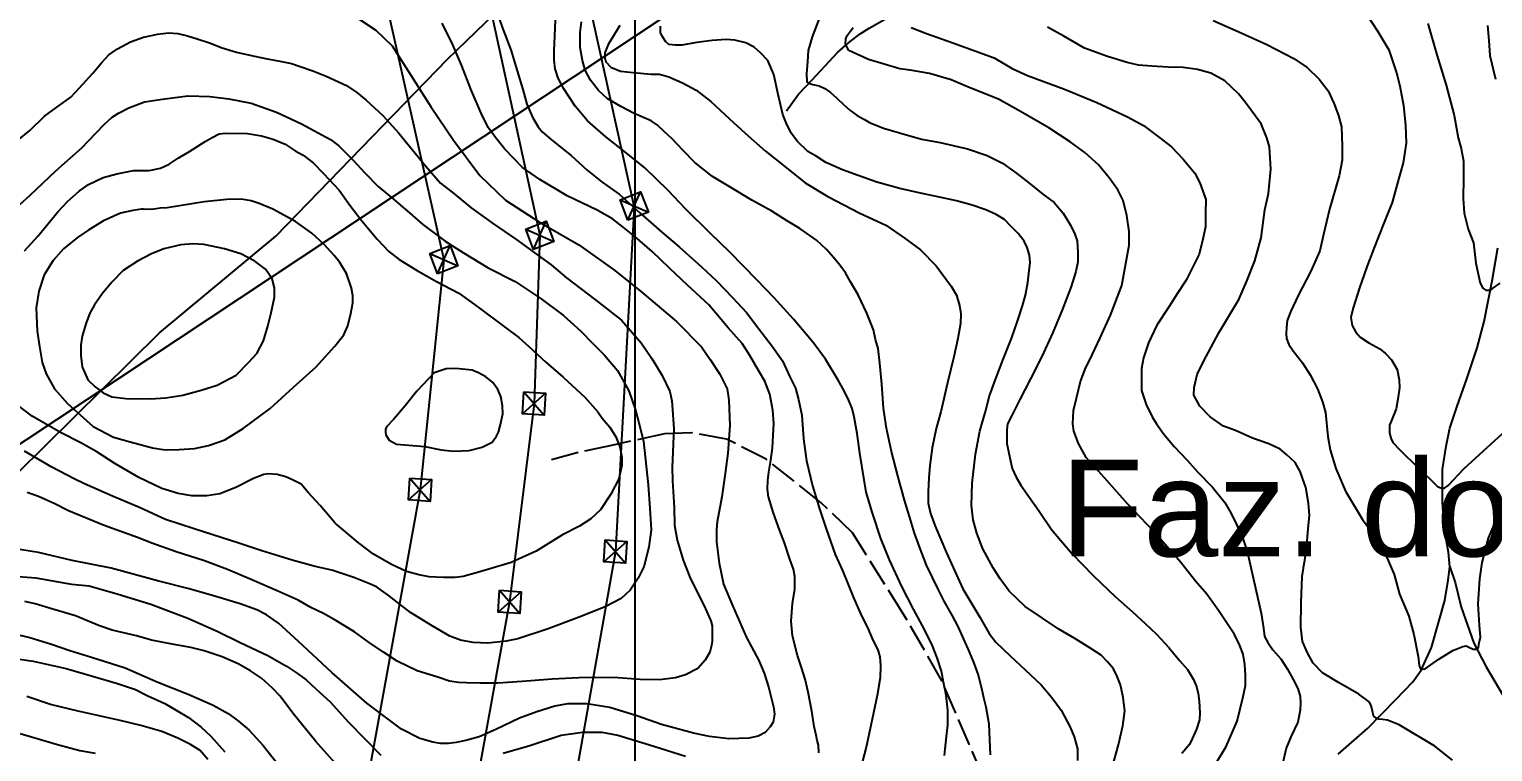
# Model space of a CAD drawing. Header units: millimetres. Extents: x 548366 to 1117317, y 7446967 to 14899125.
# Drawn here: x 556097 to 556733, y 7456425 to 7456739 of the extents above; entities that cross this region are included whole.
import ezdxf

# ---------------------------------------------------------------- set-up
doc = ezdxf.new("R2010")
doc.units = ezdxf.units.MM
doc.header["$MEASUREMENT"] = 0
doc.linetypes.add('CAMINHO', pattern=[3.75, 3, -0.75])
doc.linetypes.add('RIO_PERIODICO', pattern=[5.8, 3, -0.4, 0.4, -0.4, 0.4, -0.4, 0.4, -0.4])
for name, color, linetype in [('AQUEDUTO', 7, 'Continuous'), ('CAMINHO', 1, 'CAMINHO'), ('CURVA_INTERMEDIÁRIA', 32, 'Continuous'), ('CURVA_MESTRA', 36, 'Continuous'), ('ENERGIA', 7, 'Continuous'), ('MALHA_TM', 8, 'Continuous'), ('RADIAIS', 222, 'Continuous'), ('RIO_PERIÓDICO', 4, 'RIO_PERIODICO'), ('RIO_PERMANENTE', 4, 'Continuous'), ('TXT_TOPÔNIMOS_1', 2, 'Continuous')]:
    doc.layers.add(name, color=color, linetype=linetype)
doc.styles.add('ARIAL', font='ARIAL.TTF')

# ---------------------------------------------------------------- blocks, each defined once
blk = doc.blocks.new('C10')
at = {"layer": 'ENERGIA', "color": 0, "linetype": 'Continuous'}
for p, q in [((-1.51, 1.5), (1.51, -1.5)), ((1.49, 1.5), (-1.49, -1.5))]:
    blk.add_line(p, q, dxfattribs=at)
blk.add_polyline3d([(-1.51, 1.5, 0), (1.49, 1.5, 0), (1.51, -1.5, 0), (-1.49, -1.5, 0), (-1.51, 1.5, 0)], dxfattribs=at)

msp = doc.modelspace()

# ---------------------------------------------------------------- linework, layer by layer
at = {"layer": 'AQUEDUTO', "ltscale": 5}
msp.add_lwpolyline([(555922.08, 7456404.56), (556003.1, 7456464.32), (556066.84, 7456521.98), (556153.43, 7456607.28), (556203.94, 7456649.33), (556278.51, 7456726.22), (556315.79, 7456762.26), (556394.39, 7456852.03), (556447.31, 7456908.49), (556465.35, 7456924.11), (556523.07, 7456962.56), (556551.94, 7456986.58), (556569.97, 7457014.21), (556589.22, 7457051.46), (556693.39, 7457302.63), (556721.05, 7457355.49), (556741.5, 7457411.96)], dxfattribs=at)
at = {"layer": 'CAMINHO', "ltscale": 4}
msp.add_lwpolyline([(556556.88, 7456303.16), (556557.12, 7456314.44), (556554.73, 7456322.49), (556534.76, 7456336.48), (556523.49, 7456342.78), (556514.93, 7456352.69), (556514.03, 7456361.7), (556518.47, 7456383.09), (556517.57, 7456395.7), (556511.26, 7456414.62), (556493.23, 7456456.5), (556476.56, 7456485.33), (556454.47, 7456520.46), (556440.95, 7456533.52), (556417.07, 7456552.44), (556399.84, 7456561.16), (556384.52, 7456563.87), (556372.8, 7456563.42), (556349.81, 7456558.46), (556335.39, 7456555.31), (556323.67, 7456552.16)], dxfattribs=at)
at = {"layer": 'CURVA_INTERMEDIÁRIA'}
for points, elevation in [([(556299.3, 7456748.66), (556302.77, 7456739.01), (556306.03, 7456730.23), (556308.87, 7456721.1), (556311.28, 7456713.02), (556313.07, 7456706.63), (556315.48, 7456700.96), (556318, 7456696.87), (556319.72, 7456694.59), (556323.81, 7456691.13), (556332.32, 7456684.31), (556339.25, 7456678.02), (556345.75, 7456672.77), (556353.21, 7456667.53), (556362.13, 7456659.45), (556371.63, 7456650.99), (556379.3, 7456644.48), (556388.85, 7456635.98), (556395.36, 7456629.9), (556402.39, 7456622.66), (556408.41, 7456616.19), (556413.87, 7456609.05), (556419.65, 7456601.5), (556424.06, 7456595.2), (556427.31, 7456588.28), (556429.73, 7456583.24), (556431.09, 7456578.31), (556432.47, 7456571.62), (556433.21, 7456561.34), (556434.57, 7456551.69), (556437.09, 7456540.88), (556440.24, 7456530.92), (556443.09, 7456522.23), (556446.97, 7456511), (556450.23, 7456504.08), (556454.84, 7456492.64), (556458.35, 7456484.69), (556460.97, 7456479.34), (556463.39, 7456473.78), (556465.59, 7456469.59), (556466.33, 7456466.65), (556466.75, 7456462.77), (556466.54, 7456457.52), (556465.17, 7456449.76), (556461.99, 7456434.68), (556460.41, 7456427.33), (556457.68, 7456416.84)], 230), ([(556494.46, 7456423.75), (556495.41, 7456431.93), (556495.86, 7456436.95), (556495.86, 7456443.46), (556495.23, 7456449.96), (556494.08, 7456455.63), (556493.13, 7456460.35), (556491.35, 7456466.12), (556488.93, 7456472.1), (556484.94, 7456480.07), (556481.02, 7456487.3), (556475.98, 7456497.16), (556470.52, 7456508.7), (556466.84, 7456518.04), (556463.27, 7456528.95), (556460.41, 7456538.16), (556457.68, 7456555.05), (556456.53, 7456563.55), (556455.27, 7456570.89), (556454.32, 7456574.46), (556452.85, 7456577.92), (556450.84, 7456582.21), (556448.32, 7456586.82), (556442.76, 7456595.95), (556437.4, 7456603.19), (556428.9, 7456613.26), (556420.5, 7456622.49), (556412.9, 7456630.34), (556401.24, 7456642.3), (556392.74, 7456650.69), (556382.03, 7456661.18), (556374.26, 7456669.26), (556364.24, 7456678.99), (556354.68, 7456686.65), (556347.33, 7456692.53), (556339.35, 7456699.45), (556334, 7456705.85), (556329.17, 7456713.3), (556326.65, 7456717.92), (556325.37, 7456721.99), (556324.85, 7456725.77), (556324.85, 7456729.86), (556325.58, 7456746.23)], 220), ([(556514.49, 7456423.97), (556513.83, 7456437.38), (556512.6, 7456444.71), (556511.53, 7456448.83), (556510.7, 7456452.86), (556509.05, 7456459.12), (556507.39, 7456463.87), (556505.41, 7456468.81), (556502.94, 7456474.33), (556500.38, 7456479.85), (556497.91, 7456484.46), (556494.37, 7456490.72), (556491.81, 7456495.67), (556486.68, 7456506.37), (556483.55, 7456514.36), (556481.41, 7456520.29), (556479.26, 7456527.54), (556477.12, 7456534.7), (556474.15, 7456545.15), (556471.51, 7456555.86), (556469.29, 7456565.91), (556468.54, 7456570.77), (556468.05, 7456574.56), (556467.21, 7456585.02), (556466.39, 7456594.16), (556465.73, 7456600.5), (556464.49, 7456604.45), (556463.58, 7456608.66), (556460.78, 7456615.9), (556456.97, 7456623.81), (556453.67, 7456629.49), (556451.44, 7456633.36), (556449.05, 7456636.74), (556446.25, 7456640.03), (556443.2, 7456643.49), (556438.83, 7456647.61), (556431.66, 7456652.63), (556425.81, 7456656.09), (556419.42, 7456660.11), (556410.84, 7456664.89), (556401.61, 7456670.49), (556393.7, 7456675.18), (556385.95, 7456681.28), (556380.84, 7456686.71), (556376.17, 7456691.63), (556372.71, 7456694.76), (556369.82, 7456697.56), (556367.1, 7456699.38), (556359.6, 7456702.67), (556353.91, 7456705.64), (556347.98, 7456709.1), (556344.1, 7456712.56), (556340.73, 7456717.09), (556338.42, 7456721.37), (556337.24, 7456725.63), (556336.25, 7456731.24), (556336.17, 7456737.74), (556336.75, 7456742.44)], 210), ([(556440.29, 7456744.65), (556437.06, 7456735.95), (556435.3, 7456729.92), (556434.91, 7456725.03), (556434.52, 7456719.94), (556434.71, 7456716.42), (556435.98, 7456715.64), (556437.26, 7456715.25), (556440, 7456714.56), (556442.44, 7456713.49), (556444.99, 7456711.73), (556447.73, 7456709.19), (556450.57, 7456706.55), (556453.4, 7456704), (556456.54, 7456701.66), (556459.67, 7456699.99), (556461.92, 7456698.72), (556468.05, 7456696.23), (556474.9, 7456694.18), (556484.49, 7456691.44), (556492.61, 7456689.97), (556504.45, 7456687.23), (556512.97, 7456684.4), (556519.72, 7456681.07), (556525.89, 7456676.48), (556531.13, 7456672.52), (556537.2, 7456667.54), (556542.19, 7456663.92), (556546.01, 7456659.32), (556549.24, 7456654.14), (556551.1, 7456650.23), (556552.17, 7456647.29), (556552.47, 7456642.33), (556552.47, 7456638.12), (556551.59, 7456633.92), (556549.44, 7456627.46), (556545.72, 7456617.59), (556541.51, 7456607.42), (556536.7, 7456597.08), (556531.81, 7456587.3), (556527.21, 7456578.4), (556523.88, 7456571.65), (556521.92, 7456567.74), (556521.53, 7456565.13), (556521.63, 7456559.26), (556522.8, 7456553.1), (556523.88, 7456548.41), (556525.64, 7456544.59), (556527.6, 7456541.17), (556531.41, 7456535.79), (556535.62, 7456529.92), (556541.01, 7456521.93), (556549.91, 7456511.27), (556559.01, 7456501.98), (556568.8, 7456492.69), (556576.11, 7456486.2), (556581.68, 7456481.12), (556586.58, 7456476.52), (556591.96, 7456470.66), (556596.66, 7456464.81), (556599.99, 7456461.09), (556602.63, 7456456.69), (556603.91, 7456453.76), (556604.69, 7456450.63), (556605.18, 7456447.31), (556605.37, 7456442.22), (556605.28, 7456439.19), (556604, 7456435.18), (556602.14, 7456430.97), (556600.97, 7456428.53), (556597.62, 7456424.64)], 180), ([(556611.26, 7456742.97), (556623.59, 7456737.5), (556634.55, 7456732.51), (556646.2, 7456726.45), (556651.97, 7456722.63), (556657.29, 7456717.58), (556661.21, 7456712.49), (556663.66, 7456707.12), (556665.71, 7456701.74), (556666.89, 7456696.85), (556667.28, 7456688.34), (556667.18, 7456682.37), (556665.9, 7456675.54), (556661.79, 7456661.07), (556659.15, 7456650.02), (556657.49, 7456642.98), (556653.66, 7456634.1), (556648.18, 7456623.54), (556644.95, 7456616.79), (556643.29, 7456612.69), (556642.99, 7456609.66), (556642.9, 7456607.11), (556643.09, 7456604.86), (556644.07, 7456602.22), (556645.93, 7456599.49), (556649.96, 7456594.23), (556653.28, 7456589.14), (556656.51, 7456583.08), (556658.67, 7456577.41), (556660.04, 7456572.71), (556661.01, 7456562.25), (556662, 7456556.5), (556664.45, 7456548.39), (556668.65, 7456538.51), (556676.09, 7456526.19), (556682.47, 7456517.52), (556686.78, 7456509.4), (556689.81, 7456502.36), (556692.16, 7456493.76), (556696.17, 7456484.27), (556698.35, 7456476.37), (556700.21, 7456466.69), (556700.7, 7456462.78), (556701.19, 7456461.61), (556702.46, 7456461.31), (556703.25, 7456461.41), (556709.22, 7456465.52), (556715.28, 7456469.33), (556719.59, 7456471.09), (556721.16, 7456471.38), (556722.33, 7456470.8), (556724.19, 7456469.92), (556725.85, 7456469.92), (556726.44, 7456470.8), (556726.73, 7456472.66), (556727.32, 7456475.2), (556727.22, 7456476.76), (556726.93, 7456480.36), (556726.35, 7456489.65), (556727.03, 7456500.5), (556728.11, 7456507.64), (556730.76, 7456518.09), (556735.27, 7456528.75)], 140), ([(556677.76, 7456745.71), (556682.75, 7456738.18), (556687.55, 7456730.26), (556690.79, 7456720.31), (556692.36, 7456714.64), (556693.93, 7456706.04), (556694.81, 7456697.53), (556695, 7456689.7), (556693.73, 7456681.23), (556691.09, 7456671.84), (556688.94, 7456663.92), (556685.41, 7456655.02), (556680.97, 7456643.9), (556677.94, 7456635.98), (556674.81, 7456626.88), (556671.97, 7456618.18), (556670.99, 7456613.97), (556671.58, 7456610.55), (556673.14, 7456607.62), (556675.1, 7456605.47), (556678.86, 7456602.95), (556683.65, 7456600.41), (556686, 7456598.35), (556688.74, 7456595.61), (556691.09, 7456591.41), (556692.07, 7456586.91), (556692.17, 7456583.49), (556691.48, 7456578.5), (556690.7, 7456574.3), (556688.65, 7456569.21), (556687.77, 7456567.28), (556687.86, 7456564.05), (556688.35, 7456561.51), (556689.23, 7456559.75), (556692.27, 7456556.52), (556700.2, 7456548.7), (556705.87, 7456543.32), (556708.71, 7456540.58), (556710.37, 7456539.9), (556711.74, 7456539.9), (556713.31, 7456541.07), (556720.06, 7456548.31), (556728.68, 7456556.13), (556738.31, 7456564.91)], 130), ([(556091.72, 7456690.83), (556097.09, 7456695.17), (556103.56, 7456701.46), (556108.84, 7456705.34), (556114.99, 7456709.66), (556118.69, 7456713.73), (556124.43, 7456720.1), (556128.31, 7456724.63), (556131.46, 7456728.05), (556135.16, 7456730.73), (556140.89, 7456733.69), (556146.44, 7456735.72), (556149.95, 7456736.46), (556152.54, 7456737.11), (556157.45, 7456737.57), (556161.42, 7456737.39), (556165.68, 7456736.37), (556169.84, 7456734.98), (556175.11, 7456733.32), (556180.64, 7456731.1), (556186.84, 7456729.25), (556192.76, 7456727.95), (556199.51, 7456726.47), (556205.71, 7456725.36), (556210.8, 7456724.26), (556214.5, 7456723.05), (556220.05, 7456721.11), (556225.87, 7456718.8), (556234.75, 7456714.83), (556239.19, 7456711.69), (556243.23, 7456708.42), (556250.45, 7456701.67), (556257.39, 7456694.09), (556268.95, 7456679.86), (556275.52, 7456672.28), (556281.28, 7456667.85), (556288.87, 7456661.66), (556298.12, 7456654.91), (556308.29, 7456648.07), (556323.56, 7456636.89), (556330.22, 7456631.16), (556343.03, 7456621.56), (556354.23, 7456612.87), (556362.74, 7456602.98), (556367.36, 7456596.14), (556371.89, 7456588.75), (556375.16, 7456581.92), (556375.99, 7456577.76), (556376.92, 7456565.84), (556376.18, 7456549.02), (556376.36, 7456543.1), (556377, 7456531.47), (556377.19, 7456523.8), (556378.3, 7456517.24), (556380.98, 7456508.55), (556383.85, 7456501.25), (556390.63, 7456487.4), (556392.94, 7456482.22), (556393.59, 7456480.1), (556393.59, 7456478.53), (556393.59, 7456476.59), (556393.49, 7456473.35), (556393.22, 7456471.5), (556392.48, 7456468.64), (556390.53, 7456465.13), (556387.39, 7456461.52), (556381.93, 7456458.75), (556377.58, 7456457.45), (556370.69, 7456456.67), (556362.28, 7456456.76), (556350.9, 7456457.69), (556335.64, 7456457.5), (556323.98, 7456456.85), (556310.94, 7456455.84), (556300.44, 7456455.1), (556292.76, 7456455.19), (556286.84, 7456455.28), (556283.4, 7456455.44)], 260), ([(556439.82, 7456424.97), (556439.72, 7456428.22), (556439.19, 7456430.32), (556438.77, 7456432.52), (556437.93, 7456436.3), (556436.78, 7456443.02), (556435.2, 7456451.2), (556433.94, 7456456.86), (556432.37, 7456462), (556430.69, 7456467.25), (556428.38, 7456475.73), (556427.86, 7456482.03), (556428.49, 7456489.79), (556429.43, 7456495.98), (556429.43, 7456501.44), (556428.91, 7456504.69), (556427.33, 7456509.09), (556425.02, 7456516.12), (556422.77, 7456521.77), (556420.15, 7456529.01), (556418.05, 7456536.04), (556417.63, 7456539.39), (556417.73, 7456543.17), (556418.15, 7456546.84), (556419.1, 7456551.98), (556419.73, 7456557.33), (556420.04, 7456562.89), (556420.37, 7456568.02), (556419.95, 7456573.79), (556418.58, 7456580.71), (556416.48, 7456586.38), (556413.75, 7456590.99), (556409.97, 7456597.5), (556406.51, 7456602.64), (556400.52, 7456609.46), (556392.09, 7456619.52), (556382.85, 7456628.02), (556374.98, 7456635.36), (556367.42, 7456642.7), (556359.96, 7456649.21), (556354.92, 7456653.3), (556350.2, 7456656.87), (556343.53, 7456660.61), (556330.62, 7456666.8), (556318.65, 7456673.94), (556311.19, 7456679.08), (556303.43, 7456687.16), (556299.44, 7456692.19), (556296.24, 7456696.45), (556293.19, 7456702.75), (556288.68, 7456713.24), (556284.8, 7456723.31), (556280.91, 7456732.44), (556276.24, 7456741.86)], 240), ([(556567.35, 7456418.55), (556570.02, 7456428.33), (556571.96, 7456436.58), (556572.77, 7456443.2), (556572.04, 7456448.93), (556570.99, 7456454.42), (556569.54, 7456458.06), (556567.84, 7456461.37), (556565.33, 7456464.44), (556562.5, 7456467.27), (556558.05, 7456470.26), (556551.1, 7456474.55), (556544.18, 7456478.64), (556537.06, 7456483.41), (556529.54, 7456488.5), (556522.51, 7456495.13), (556518.62, 7456500.54), (556515.63, 7456505.23), (556511.08, 7456513.54), (556508.57, 7456520.25), (556506.88, 7456526.15), (556506.23, 7456532.29), (556506.47, 7456542.07), (556508.01, 7456554.6), (556509.87, 7456564.62), (556512.29, 7456573.1), (556514.07, 7456579.97), (556516.58, 7456587.08), (556519.83, 7456595.4), (556523.55, 7456604.94), (556526.14, 7456612.45), (556528.32, 7456619), (556529.61, 7456623.74), (556530.67, 7456629.24), (556531.15, 7456633.12), (556531.64, 7456637.89), (556531.47, 7456641.04), (556530.42, 7456644.35), (556529.13, 7456647.1), (556526.54, 7456650.49), (556523.39, 7456653.57), (556520.55, 7456656.61), (556516.91, 7456658.79), (556512.46, 7456660.73), (556506.55, 7456662.75), (556499.68, 7456664.69), (556490.3, 7456666.63), (556483.99, 7456667.93), (556475.11, 7456670.04), (556465.08, 7456672.79), (556456.99, 7456675.7), (556450.2, 7456678.12), (556442.92, 7456681.36), (556438.8, 7456684.02), (556435.07, 7456686.12), (556430.59, 7456690.46), (556427.84, 7456694.1), (556425.66, 7456698.54), (556424.2, 7456702.1), (556422.18, 7456710.91), (556420.32, 7456719.47), (556417.8, 7456725.6), (556414.48, 7456728.99), (556411.73, 7456731.42), (556408.17, 7456733.28), (556403.4, 7456734.41), (556399.6, 7456734.73), (556393.53, 7456734.33), (556386.93, 7456733.51), (556380.38, 7456732.3), (556377.63, 7456732.3), (556374.72, 7456732.62), (556373.42, 7456733.76), (556372.05, 7456735.7), (556371.16, 7456737.64), (556371.16, 7456740.54)], 190), ([(556607.12, 7456411.58), (556616.91, 7456427.72), (556621.61, 7456438.67), (556624.25, 7456449.33), (556625.22, 7456454.22), (556625.22, 7456458.62), (556624.93, 7456463.31), (556624.24, 7456467.71), (556622.58, 7456471.82), (556620.42, 7456476.32), (556617.29, 7456481.11), (556613.57, 7456486.68), (556608.48, 7456493.82), (556603.49, 7456499.5), (556597.1, 7456507.6), (556585.26, 7456521.2), (556574.01, 7456533.03), (556565.2, 7456543.01), (556556.07, 7456553.17), (556552.74, 7456559.23), (556550.69, 7456564.61), (556550.2, 7456567.74), (556550.59, 7456573.61), (556551.76, 7456578.99), (556553.52, 7456586.13), (556555.58, 7456591.5), (556558.61, 7456597.76), (556562.04, 7456605.19), (556566.64, 7456614.97), (556571.54, 7456627.88), (556573.59, 7456639.02), (556574.67, 7456645.45), (556574.67, 7456651.41), (556573.69, 7456658.36), (556572.03, 7456664.81), (556569.78, 7456669.41), (556566.06, 7456674.59), (556561.36, 7456680.26), (556555.39, 7456685.64), (556549.08, 7456690.3), (556539.78, 7456696.36), (556527.45, 7456703.41), (556517.96, 7456708.88), (556505.14, 7456713.87), (556497.41, 7456717.19), (556487.91, 7456720.03), (556479.5, 7456721.4), (556475.06, 7456722.07), (556461.46, 7456725.99), (556452.94, 7456729.9), (556451.47, 7456732.73), (556451.57, 7456734.98), (556452.26, 7456736.55), (556454.8, 7456739.97)], 170), ([(556480.07, 7456739.95), (556486.73, 7456737.31), (556498.08, 7456733.3), (556507.67, 7456729.88), (556515.99, 7456726.75), (556523.82, 7456722.15), (556530.54, 7456719.09), (556546.59, 7456713.22), (556560.59, 7456707.45), (556574.05, 7456701.21), (556581, 7456697.4), (556587.46, 7456692.51), (556593.03, 7456688.11), (556598.22, 7456682.73), (556603.21, 7456676.67), (556605.46, 7456672.46), (556606.74, 7456668.84), (556608.01, 7456665.22), (556607.81, 7456659.28), (556607.81, 7456653.41), (556606.74, 7456648.03), (556605.07, 7456641.48), (556602.72, 7456636.59), (556599.49, 7456630.14), (556595.58, 7456624.27), (556592.04, 7456618.72), (556586.76, 7456610.7), (556583.14, 7456602.97), (556580.89, 7456596.42), (556580.1, 7456591.83), (556580.01, 7456587.72), (556580.01, 7456582.28), (556582.06, 7456576.21), (556584.71, 7456570.83), (556586.57, 7456567.8), (556589.7, 7456563.3), (556594.3, 7456557.93), (556599.88, 7456551.96), (556604.59, 7456546.81), (556610.95, 7456540.26), (556616.23, 7456533.71), (556619.07, 7456528.82), (556621.52, 7456523.83), (556624.06, 7456518.06), (556626.12, 7456511.9), (556627.49, 7456505.36), (556629.64, 7456496.37), (556631.99, 7456485.61), (556633.07, 7456479.06), (556633.46, 7456475.44), (556634.93, 7456472.8), (556637.12, 7456469.7), (556640.54, 7456465.79), (556643.48, 7456461.19), (556646.02, 7456456.69), (556647.98, 7456452.78), (556648.96, 7456449.36), (556649.16, 7456446.62), (556648.96, 7456443.4), (556647.98, 7456438.21), (556644.94, 7456431.88), (556642.89, 7456426.9), (556641.32, 7456419.95)], 160), ([(556704.41, 7456741.72), (556708.33, 7456728.06), (556712.35, 7456714.85), (556715.87, 7456701.75), (556717.63, 7456692.1), (556718.9, 7456687.4), (556719.98, 7456681.83), (556719.88, 7456674.3), (556719.78, 7456665.69), (556720.18, 7456659.34), (556721.94, 7456652.42), (556724.29, 7456646.36), (556725.37, 7456637.66), (556727.23, 7456628.86), (556728.4, 7456626.8), (556729.58, 7456625.82), (556731.34, 7456625.82), (556732.61, 7456626.61), (556735.94, 7456628.86)], 120), ([(556730.39, 7456740.79), (556730.97, 7456734.34), (556731.46, 7456727.78), (556733.91, 7456717.52)], 110), ([(556088.32, 7456659.09), (556097.29, 7456667.14), (556108.39, 7456677.76), (556119.77, 7456687.65), (556125.73, 7456694.11), (556129.62, 7456697.99), (556132.86, 7456700.95), (556135.63, 7456702.79), (556140.16, 7456705.1), (556146.92, 7456707.6), (556155.8, 7456708.99), (556165.97, 7456710.28), (556175.31, 7456710), (556183.64, 7456708.99), (556193.23, 7456707.03), (556204.33, 7456703.15), (556215.15, 7456698.07), (556227.73, 7456691.32), (556231.43, 7456688.55), (556237.44, 7456682.45), (556242.62, 7456676.81), (556248.4, 7456670.9), (556255.06, 7456665.36), (556262.18, 7456659.35), (556267.92, 7456654.36), (556277.54, 7456647.15), (556285.49, 7456642.07), (556296.28, 7456635.63), (556307.94, 7456629.62), (556319.31, 7456622.04), (556329.03, 7456614.83), (556336.43, 7456608.09), (556341.61, 7456602.91), (556346.73, 7456597.56), (556352.37, 7456590.9), (556357.28, 7456582.12), (556360.14, 7456574.17), (556361.62, 7456568.26), (556363.75, 7456560.22), (556365.7, 7456541.38), (556366.44, 7456531.03), (556367, 7456521.79), (556366.07, 7456514.3), (556363.84, 7456505.72), (556361.34, 7456500.73), (556357.92, 7456495.55), (556354.03, 7456491.95), (556347.09, 7456488.34), (556335.72, 7456483.81), (556322.3, 7456478.73), (556309.08, 7456474.48), (556304.08, 7456473.46), (556296.13, 7456472.54), (556289.69, 7456472.81), (556284.24, 7456473.78)], 270), ([(556094.78, 7456642.96), (556100.7, 7456649.52), (556109.31, 7456659.87), (556113.68, 7456664.47), (556118.59, 7456668.91), (556122.56, 7456671.78), (556129.04, 7456674.73), (556134.96, 7456676.4), (556142.17, 7456677.78), (556148.93, 7456677.88), (556153.83, 7456678.89), (556157.62, 7456680.56), (556161.6, 7456683.14), (556166.47, 7456686.04), (556173.32, 7456690.47), (556176.28, 7456692.23), (556179.42, 7456693.71), (556182.2, 7456694.08), (556191.63, 7456693.89), (556197.74, 7456692.88), (556202.82, 7456691.4), (556208.1, 7456689.27), (556212.35, 7456686.41), (556215.81, 7456684.54), (556220.25, 7456681.22), (556224.69, 7456676.5), (556231.44, 7456669.29), (556236.16, 7456662.82), (556241.36, 7456656.01), (556248.02, 7456648.06), (556253.11, 7456642.6), (556257.64, 7456639.18), (556265.13, 7456634.56), (556273.83, 7456629.66), (556283.51, 7456624.62), (556291.92, 7456618.52), (556303.86, 7456609.56), (556309.59, 7456605.31), (556313.94, 7456601.42), (556321.27, 7456594.52), (556328.86, 7456588.06), (556338.38, 7456579.18), (556343.93, 7456573.08), (556345.8, 7456570.25), (556349.04, 7456566.37), (556351.72, 7456562.21), (556353.39, 7456557.77), (556354.31, 7456553.34), (556354.31, 7456549.73), (556353.02, 7456543.91), (556349.5, 7456537.25), (556345.06, 7456530.41), (556340.87, 7456526.48), (556335.88, 7456523.43), (556328.48, 7456519.64), (556317.1, 7456512.52), (556306.28, 7456507.53), (556296.47, 7456504.66), (556291.66, 7456503.22)], 280), ([(556153.68, 7456661.55), (556150.17, 7456660.91), (556146.56, 7456661.09), (556145.64, 7456661.09), (556141.84, 7456660.45), (556136.57, 7456659.24), (556129.08, 7456656.01), (556122.7, 7456652.03), (556117.79, 7456648.8), (556111.74, 7456643.77), (556107.2, 7456638.78), (556103.41, 7456632.59), (556101.01, 7456625.47), (556099.9, 7456618.26), (556100.36, 7456608), (556101.28, 7456601.35), (556102.51, 7456594.44), (556104.26, 7456589.54), (556107.87, 7456582.97), (556113.51, 7456576.6), (556124.71, 7456566.62), (556133.49, 7456561.99), (556140.65, 7456560), (556150.36, 7456557.32), (556155.91, 7456556.58), (556162.02, 7456556.68), (556168.68, 7456557.05), (556174.69, 7456558.34), (556181.91, 7456560.84), (556189.77, 7456565.73), (556201.48, 7456574.47), (556211.66, 7456583.8), (556221.37, 7456592.49), (556229.6, 7456601.55), (556233.5, 7456606.52), (556235.34, 7456610.4), (556236.64, 7456615.76), (556237.38, 7456620.38), (556237.38, 7456623.43), (556236.82, 7456626.76), (556234.7, 7456633.14), (556231.74, 7456637.85), (556229.39, 7456640.98), (556225.05, 7456645.69), (556219.59, 7456650.68), (556212.47, 7456655.76), (556202.75, 7456661.03), (556196.74, 7456663.53), (556193.32, 7456664.64), (556188.97, 7456665.38), (556182.68, 7456665.28), (556172.88, 7456664.17), (556162.98, 7456662.7), (556156.82, 7456661.67), (556153.68, 7456661.55)], 290), ([(556272.76, 7456589.89), (556265.27, 7456582.03), (556260.18, 7456575.56), (556255.1, 7456569.65), (556252.14, 7456566.51), (556251.58, 7456565.4), (556251.58, 7456564.38), (556251.77, 7456562.99), (556253.25, 7456560.78), (556256.48, 7456558.93), (556261.76, 7456558.47), (556268.69, 7456557.91), (556275.82, 7456556.52), (556281.18, 7456555.97), (556287.93, 7456556.16), (556293.67, 7456557.63), (556298.02, 7456559.85), (556299.87, 7456562.44), (556300.7, 7456564.2), (556301.53, 7456567.52), (556302.64, 7456572.14), (556302.46, 7456575.56), (556301.81, 7456579.72), (556300.42, 7456582.68), (556298.29, 7456585.73), (556295.24, 7456588.23), (556292, 7456589.89), (556289.23, 7456591.09), (556283.59, 7456591.74), (556281.64, 7456591.83), (556278.04, 7456591.65), (556274.98, 7456590.72), (556272.76, 7456589.89)], 290), ([(556291.66, 7456503.22), (556285.37, 7456501.56), (556281.95, 7456501.1), (556276.86, 7456501), (556270.66, 7456501.28), (556266.13, 7456502.2), (556260.76, 7456503.68), (556254.24, 7456506.68), (556246.38, 7456511.21), (556239.81, 7456516.3), (556229.82, 7456524.71), (556223.26, 7456532.38), (556218.08, 7456537.92), (556214.99, 7456541.6), (556211.29, 7456543.54), (556208.33, 7456544.83), (556204.63, 7456545.85), (556200.65, 7456546.13), (556198.8, 7456545.76), (556194.27, 7456544), (556186.59, 7456540.21), (556179.6, 7456537.34), (556173.95, 7456536.6), (556167.57, 7456536.51), (556161.56, 7456537.53), (556154.44, 7456539.75), (556144.54, 7456544.46), (556133.99, 7456550.56), (556126.17, 7456555.67), (556119.32, 7456559.55), (556110.44, 7456564.08), (556098.14, 7456571.1), (556089.04, 7456578.09)], 280), ([(556284.24, 7456473.78), (556279.62, 7456475.63), (556271.85, 7456480.06), (556262.48, 7456485.86), (556252.86, 7456493.44), (556247.68, 7456496.95), (556244.35, 7456498.52), (556237.88, 7456501.11), (556228.26, 7456504.25), (556221.08, 7456505.84), (556211.09, 7456508.52), (556197.86, 7456512.68), (556187.97, 7456516), (556168.58, 7456522.23), (556156, 7456526.3), (556145.08, 7456531.29), (556133.06, 7456536.37), (556120.94, 7456541.73), (556116.44, 7456543.9), (556106.64, 7456548.99), (556094.8, 7456555.92)], 270), ([(556283.4, 7456455.44), (556279.43, 7456456.09), (556274.34, 7456457.75), (556265.46, 7456460.53), (556256.67, 7456464.78), (556250.71, 7456468.64), (556244.52, 7456472.8), (556238.13, 7456477.51), (556229.99, 7456482.32), (556224.72, 7456485.37), (556219.26, 7456488.05), (556213.71, 7456491.19), (556204.6, 7456495.3), (556193.59, 7456500.01), (556182.96, 7456504.54), (556172.97, 7456508.33), (556160.76, 7456512.21), (556150.16, 7456516.03), (556143.96, 7456518.44), (556129.44, 7456523.61), (556113.9, 7456529.99), (556107.98, 7456533.04), (556100.9, 7456536.23), (556096, 7456537.99)], 260), ([(556088.61, 7456501.73), (556099.74, 7456500.89), (556115.27, 7456498.16), (556122.83, 7456497.43), (556135.48, 7456493.83), (556149.66, 7456489.53), (556165.83, 7456483.34), (556178.53, 7456477.78), (556188.51, 7456472.85), (556200.54, 7456467.23), (556208.63, 7456462.62), (556213.35, 7456459.37), (556217.13, 7456456.64), (556221.33, 7456452.65), (556227.53, 7456446.99), (556235.5, 7456438.18), (556249.64, 7456423.96)], 240), ([(556234.59, 7456415.11), (556221.32, 7456429.86), (556211.45, 7456442.14), (556205.89, 7456449.59), (556202.53, 7456453.05), (556197.77, 7456457.3), (556193.04, 7456460.55), (556187.58, 7456463.59), (556180.65, 7456466.63), (556172.89, 7456469.15), (556167.01, 7456470.72), (556158.92, 7456472.09), (556150, 7456473.77), (556143.53, 7456475.79), (556132.89, 7456478.21), (556127.43, 7456480.1), (556116.93, 7456484.4), (556107.17, 7456487.24), (556099.4, 7456489.65), (556094.99, 7456490.59)], 230), ([(556087.87, 7456477.15), (556097.1, 7456475.05), (556106.55, 7456472.11), (556114.53, 7456469.38), (556123.93, 7456466.4), (556138.52, 7456461.78), (556152.8, 7456455.59), (556165.93, 7456450.45), (556176.74, 7456445.62), (556183.25, 7456442.06), (556187.72, 7456438.66), (556192.34, 7456434.77), (556198.43, 7456428.06), (556204.94, 7456419.88)], 220), ([(556089.72, 7456466.01), (556098.63, 7456464.77), (556106.38, 7456463.04), (556112.97, 7456461.48), (556124.41, 7456458.15), (556135.2, 7456455.02), (556143.04, 7456452.38), (556148.15, 7456449.83), (556155.73, 7456446.29), (556160.68, 7456443.48), (556166.03, 7456440.27), (556171.53, 7456436.02), (556175.73, 7456432.15), (556181.83, 7456425.32)], 210), ([(556092.95, 7456433.29), (556109.12, 7456428.52), (556118.91, 7456425.93), (556125.44, 7456424.77)], 190), ([(556302.76, 7456424.7), (556314.28, 7456428.07), (556327.92, 7456432.58), (556337.16, 7456433.95), (556345.56, 7456433.95), (556352.6, 7456432.58), (556368.14, 7456427.76), (556382, 7456423.45)], 240)]:
    msp.add_lwpolyline(points, dxfattribs=dict(at, elevation=elevation))
at = {"layer": 'CURVA_MESTRA'}
for points, elevation in [([(556239.35, 7456744.15), (556247.4, 7456738.74), (556254.54, 7456732.02), (556261.57, 7456720.8), (556271.44, 7456705.37), (556281.25, 7456691.02), (556292.59, 7456675.7), (556303.82, 7456665), (556318.52, 7456655.35), (556335.6, 7456645.61), (556351.24, 7456634.38), (556363.21, 7456624.84), (556378.02, 7456612.25), (556388.87, 7456601.25), (556392.65, 7456595.79), (556396.85, 7456589.39), (556400, 7456582.99), (556400.73, 7456578.06), (556401.26, 7456567.15), (556400.42, 7456555.09), (556399.26, 7456546.17), (556397.79, 7456536.1), (556395.69, 7456525.19), (556395.48, 7456521.94), (556395.48, 7456516.59), (556396.64, 7456507.25), (556398.42, 7456498.23), (556402.32, 7456488.9), (556408.52, 7456474.95), (556413.87, 7456464.98), (556416.18, 7456459.52), (556418.07, 7456453.54), (556420.17, 7456444.94), (556420.6, 7456441.69), (556420.07, 7456438.23), (556418.81, 7456436.13), (556416.61, 7456433.72), (556413.56, 7456432.15), (556409.47, 7456431.31), (556400.75, 7456430.99), (556392.46, 7456432.04), (556385.42, 7456433.51), (556371.6, 7456437.21), (556360.89, 7456440.98), (556349.13, 7456444.55), (556339.16, 7456446.13), (556335.38, 7456446.13), (556330.76, 7456446.13), (556325.2, 7456445.18), (556317.32, 7456442.77), (556309.8, 7456440.03), (556299.51, 7456435.1), (556292.26, 7456431.84), (556286.49, 7456430.27), (556282.29, 7456429.43), (556279.03, 7456428.91), (556275.57, 7456428.91), (556272.21, 7456429.54), (556266.54, 7456431.11), (556258.56, 7456435.2), (556243.59, 7456446.47), (556228.37, 7456459.8), (556213.78, 7456473.22), (556205.14, 7456481.29), (556199.99, 7456484.85), (556195.79, 7456487.06), (556188.55, 7456489.68), (556177.94, 7456492.83), (556166.39, 7456496.18), (556153.21, 7456499.45), (556132.53, 7456505.12), (556115.52, 7456508.47), (556100.96, 7456511.85), (556086.37, 7456514.26)], 250), ([(556353.37, 7456740.81), (556348.37, 7456732.6), (556346.94, 7456728.95), (556346.94, 7456726.72), (556347.3, 7456725.11), (556349.53, 7456722.7), (556353.72, 7456720.92), (556359.26, 7456720.38), (556366.99, 7456719.72), (556370.74, 7456719.63), (556374.67, 7456718.47), (556380.65, 7456715.97), (556386.54, 7456712.76), (556392.97, 7456707.86), (556401.09, 7456700.27), (556407.88, 7456694.03), (556416.68, 7456686.29), (556424.36, 7456680.22), (556433.91, 7456672.55), (556443.82, 7456666.58), (556457.66, 7456659.35), (556468.96, 7456654.05), (556476.99, 7456648.61), (556484.04, 7456643.34), (556490.83, 7456636.39), (556497.35, 7456627.56), (556499.67, 7456623.72), (556501.01, 7456619.18), (556501.63, 7456615.52), (556501.36, 7456611.42), (556500.29, 7456604.9), (556498.51, 7456596.88), (556495.83, 7456585.55), (556492.96, 7456572.98), (556490.82, 7456565.75), (556489.12, 7456557.45), (556488.14, 7456549.78), (556487.61, 7456544.34), (556487.34, 7456538.3), (556487.43, 7456533.39), (556488.41, 7456528.84), (556490.37, 7456523.4), (556495.37, 7456511.81), (556502.45, 7456496.13), (556509.86, 7456483.82), (556513.88, 7456476.77), (556516.82, 7456473.02), (556522.98, 7456467.05), (556529.54, 7456461), (556536.42, 7456454.49), (556541.06, 7456448.87), (556545.16, 7456443.43), (556549.09, 7456436.11), (556550.88, 7456431.92), (556552.22, 7456426.66), (556552.3, 7456421.59)], 200), ([(556715.23, 7456421.65), (556707.43, 7456427.82), (556691.97, 7456437.01), (556686.98, 7456439.06), (556684.83, 7456439.36), (556683.07, 7456439.46), (556681.99, 7456439.94), (556680.91, 7456441.02), (556680.42, 7456442.98), (556679.84, 7456445.52), (556678.95, 7456447.08), (556674.45, 7456450.41), (556665.64, 7456455.4), (556658.64, 7456459.59), (556654.63, 7456463.89), (556652.18, 7456468.29), (556650.03, 7456473.28), (556649.25, 7456479.44), (556649.44, 7456490), (556649.93, 7456501.45), (556651.8, 7456513.16), (556652.48, 7456522.35), (556653.07, 7456528.02), (556652.58, 7456533.3), (556651.5, 7456540.15), (556648.95, 7456547.17), (556646.8, 7456550.98), (556643.08, 7456554.5), (556640.34, 7456556.85), (556635.35, 7456559.1), (556628.3, 7456561.54), (556620.96, 7456564.87), (556615.68, 7456566.82), (556609.9, 7456570.83), (556605.4, 7456575.53), (556602.76, 7456580.32), (556602.93, 7456583.52), (556604.2, 7456589.29), (556606.94, 7456594.87), (556613.59, 7456607.29), (556622.4, 7456621.76), (556625.65, 7456629.46), (556629.27, 7456638.65), (556632.11, 7456648.53), (556633.68, 7456660.75), (556635.25, 7456667.78), (556636.23, 7456678.44), (556635.74, 7456688.12), (556634.56, 7456692.03), (556632.12, 7456698.09), (556625.17, 7456707.58), (556622.19, 7456711.18), (556616.22, 7456716.76), (556610.25, 7456720.18), (556604.38, 7456721.74), (556598.12, 7456722.62), (556591.66, 7456722.72), (556584.51, 7456723.11), (556578.74, 7456723.6), (556573.84, 7456724.68), (556565.33, 7456727.42), (556555.26, 7456731.05), (556546.26, 7456736.14), (556539.21, 7456740.15)], 150), ([(556168.13, 7456645.93), (556162.76, 7456645.56), (556155.36, 7456643.81), (556149.91, 7456641.59), (556143.89, 7456638.45), (556137.6, 7456634.47), (556132.7, 7456629.3), (556128.58, 7456624.33), (556125.25, 7456619.52), (556123.13, 7456615.83), (556121.55, 7456611.67), (556119.89, 7456605.84), (556119.24, 7456602.05), (556119.33, 7456597.43), (556119.89, 7456592.53), (556122.29, 7456586.9), (556125.44, 7456583.85), (556128.99, 7456581.2), (556132.69, 7456579.53), (556138.79, 7456578.8), (556149.34, 7456578.7), (556156.18, 7456579.07), (556163.58, 7456580.27), (556171.54, 7456582.49), (556178.47, 7456584.53), (556186.71, 7456588.96), (556192.26, 7456594.6), (556195.77, 7456598.3), (556198.58, 7456603.82), (556200.52, 7456610.29), (556202, 7456616.02), (556203.48, 7456622.86), (556203.48, 7456626.84), (556202.37, 7456630.72), (556199.5, 7456634.97), (556194.88, 7456638.39), (556188.85, 7456641.6), (556181.73, 7456643.81), (556172.66, 7456645.66), (556168.13, 7456645.93)], 300), ([(556174.41, 7456422.01), (556171.11, 7456425.85), (556166.91, 7456428.53), (556161.47, 7456431.29), (556154.5, 7456434.15), (556145.4, 7456436.82), (556136.38, 7456438.96), (556118.08, 7456443.07), (556106.12, 7456445.83), (556095.77, 7456449.32)], 200)]:
    msp.add_lwpolyline(points, dxfattribs=dict(at, elevation=elevation))
at = {"layer": 'ENERGIA', "color": 8, "ltscale": 0.5}
for points in [[(556359.69, 7456662.41), (556210.33, 7457338.46), (556165.91, 7457504.87), (556082.93, 7457738.31), (555722.95, 7458728.87), (555482.81, 7459322.31), (555215.33, 7459981.03)], [(555172.41, 7459975.54), (555442.75, 7459306.4), (555682.88, 7458712.96), (556036.96, 7457732.65), (556122.75, 7457490.04), (556175.68, 7457305.96), (556318.68, 7456649.7)], [(555134.3, 7459941.92), (555412.33, 7459270.22), (555635.98, 7458712.91), (555985.35, 7457752.08), (556083.63, 7457489.59), (556127.59, 7457304.55), (556276.96, 7456639.1)]]:
    msp.add_lwpolyline(points, dxfattribs=at)
at = {"layer": 'ENERGIA', "color": 8, "ltscale": 4}
for points in [[(556359.69, 7456662.41), (556351.51, 7456512.34)], [(556318.68, 7456649.7), (556316.15, 7456576.64), (556305.55, 7456490.44)], [(556276.96, 7456639.1), (556266.65, 7456539.19)], [(556266.65, 7456539.19), (556193.6, 7456135.61)], [(556351.51, 7456512.34), (556272.1, 7456063.54)], [(556305.55, 7456490.44), (556232.49, 7456086.86)]]:
    msp.add_lwpolyline(points, dxfattribs=at)
at = {"layer": 'MALHA_TM'}
msp.add_lwpolyline([(556360, 7460415), (556360, 7450410)], dxfattribs=at)
at = {"layer": 'RADIAIS', "linetype": 'Continuous', "ltscale": 2.5}
msp.add_lwpolyline([(558529.59, 7458174.53), (550197.86, 7452650.98)], dxfattribs=at)
for radius in [4998.2, 3998.56, 2998.91, 1999.28]:
    msp.add_circle((554363.71, 7455412.75), radius, dxfattribs=at)
at = {"layer": 'RIO_PERIÓDICO', "ltscale": 25, "flags": 128}
for points in [[(556425.87, 7456703.81), (556431.09, 7456711.05), (556437.02, 7456717.27), (556442.67, 7456723.34), (556448.02, 7456729.13), (556452.8, 7456733.33), (556457.87, 7456737.23), (556461.78, 7456739.69), (556469.16, 7456743.89), (556477.41, 7456748.22), (556484.94, 7456751.12), (556492.32, 7456753.72), (556501.44, 7456757.48), (556513.26, 7456762.63), (556527.59, 7456767.69), (556539.76, 7456771.6), (556548.88, 7456775.65), (556562.48, 7456781.58), (556572.47, 7456786.79), (556584.86, 7456793.2), (556599.05, 7456800.72), (556616.28, 7456808.39), (556631.04, 7456816.06), (556640.45, 7456820.83), (556646.82, 7456823.87), (556652.91, 7456825.89), (556660.43, 7456828.64), (556668.11, 7456830.81), (556679.35, 7456834.36), (556692.38, 7456839.85), (556707, 7456845.64), (556712.94, 7456847.67), (556716.61, 7456849.22)], [(556713.95, 7456505.67), (556716.31, 7456498.94), (556719, 7456488.18), (556724.39, 7456472.53), (556729.78, 7456462.27), (556736.9, 7456450.18), (556747.68, 7456430.49), (556757.61, 7456413), (556770.24, 7456392.81), (556775.66, 7456385.12), (556780.37, 7456377.21), (556782.56, 7456373.85)]]:
    msp.add_lwpolyline(points, dxfattribs=at)
at = {"layer": 'RIO_PERMANENTE'}
msp.add_lwpolyline([(556665.49, 7456424.35), (556678.28, 7456435.46), (556690.57, 7456448.07), (556697.98, 7456455.81), (556701.52, 7456460.86), (556706.06, 7456470.62), (556709.09, 7456481.38), (556711.79, 7456491.14), (556713.3, 7456499.89), (556713.95, 7456505.67), (556713.45, 7456512.07), (556711.6, 7456522.5), (556710.77, 7456533.89), (556710.77, 7456548.02), (556712.45, 7456558.12), (556713.96, 7456565.86), (556717.16, 7456575.45), (556721.37, 7456587.39), (556725.94, 7456600.81), (556728.97, 7456612.25), (556732.34, 7456629.92), (556734.86, 7456644.22)], dxfattribs=at)

# ---------------------------------------------------------------- block references
at = {"layer": 'ENERGIA', "ltscale": 0.3, "yscale": 3.168000001460314, "zscale": 3.168}
for p, xscale, rotation in [((556359.69, 7456662.41), 3.168000000251593, 111.106678397642), ((556318.68, 7456649.7), 3.168000000251593, 111.106678397642), ((556276.96, 7456639.1), 3.168000000251593, 111.106678397642), ((556316.15, 7456576.64), 3.167999999151541, 356.0712773343854), ((556266.65, 7456539.19), 3.167999999151541, 356.0712773343854), ((556351.51, 7456512.34), 3.167999999151541, 356.0712773343854), ((556305.55, 7456490.44), 3.167999999151541, 356.0712773343854)]:
    msp.add_blockref('C10', p, dxfattribs=dict(at, xscale=xscale, rotation=rotation))

# ---------------------------------------------------------------- texts
at = {"layer": 'TXT_TOPÔNIMOS_1', "style": 'ARIAL'}
msp.add_text('Faz. do Abel', height=42, dxfattribs=at).set_placement((556544.97, 7456510.23, 190))

doc.saveas('drawing.dxf')
